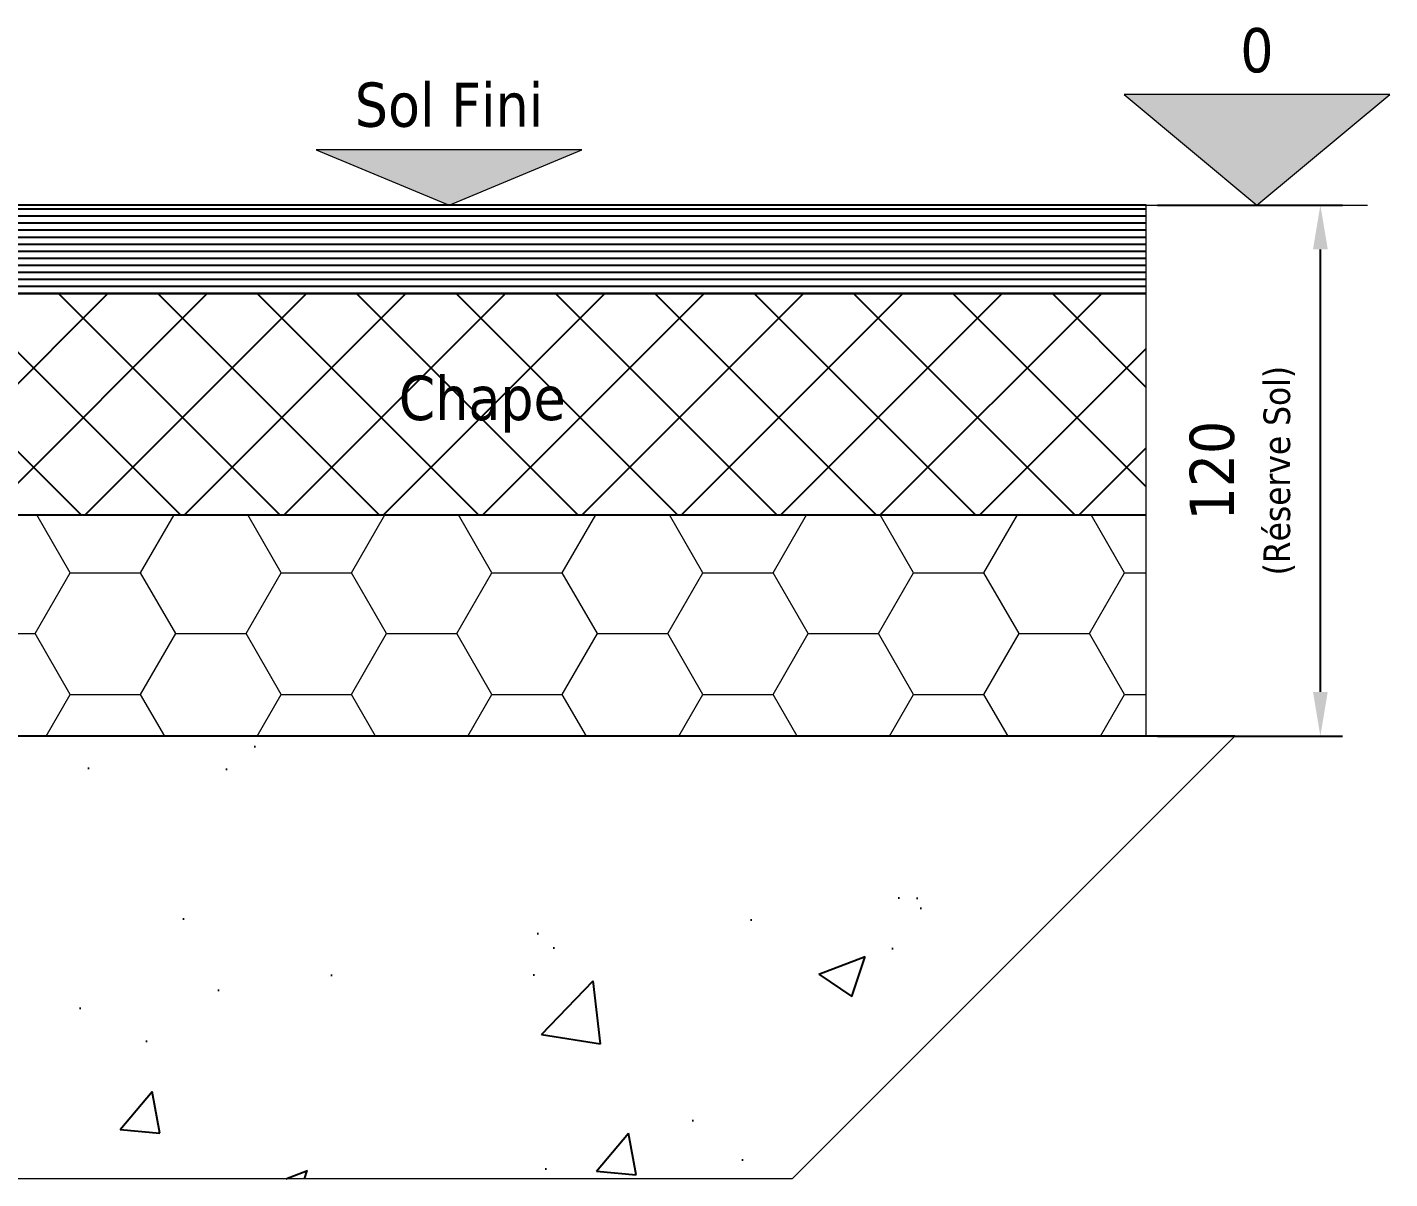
# Model space of a CAD drawing. Header units: millimetres. Extents: x -20000 to 230000, y -17405 to 24510.
# Drawn here: x 36647.2 to 36955, y -14126.3 to -13866.1 of the extents above; entities that cross this region are included whole.
import ezdxf
from ezdxf.enums import TextEntityAlignment as Align

# ---------------------------------------------------------------- set-up
doc = ezdxf.new("R2010")
doc.units = ezdxf.units.MM
doc.header["$PDMODE"] = 35
doc.header["$PDSIZE"] = 0.5
doc.layers.get('0').update_dxf_attribs({"lineweight": 13})
doc.layers.get('Defpoints').update_dxf_attribs({"true_color": 0xc2a584})
doc.layers.add('0 - Invisible', color=43, linetype='Continuous', lineweight=0, plot=False)
for name, color, linetype, lineweight in [('1 - BETON', 251, 'Continuous', 25), ('1 - Béton', 251, 'Continuous', 25), ('1 - Isolant', 132, 'Continuous', 13), ('Texte', 7, 'Continuous', 13)]:
    doc.layers.add(name, color=color, linetype=linetype, lineweight=lineweight)
doc.styles.add('Texte Poralu', font='tahomabd.ttf')
doc.dimstyles.new('30 - 1000', dxfattribs={"dimtxt": 10, "dimasz": 10, "dimexe": 5, "dimexo": 2.5, "dimgap": 5, "dimtad": 1, "dimdec": 1, "dimtxsty": 'Texte Poralu', "dimcen": 5, "dimazin": 0, "dimtfac": 1, "dimtdec": 1, "dimtmove": 0, "dimatfit": 3, "dimfxl": 1, "dimarcsym": 0})

# ---------------------------------------------------------------- blocks, each defined once
blk = doc.blocks.new('*U837')
at = {"layer": '1 - Béton'}
h = blk.add_hatch(dxfattribs=at)
h.set_pattern_fill('ANSI31', color=256, scale=0.5, angle=135)
h.set_pattern_definition([(180, (199.9999999999554, 19.99999999999773), (-3.33066907387547e-16, -1.5875), [])])
h.paths.add_polyline_path([(0, 100), (299.9999999999554, 99.99999999999545), (299.9999999999554, 119.9999999999955), (0, 120)])
h = blk.add_hatch(dxfattribs=at)
h.set_pattern_fill('ANSI37', color=256, scale=5)
h.set_pattern_definition([(45, (199.9999999999554, 9.999999999997726), (-11.22532015133644, 11.22532015133644), []), (135, (199.9999999999554, 9.999999999997726), (-11.22532015133644, -11.22532015133644), [])])
h.paths.add_polyline_path([(0, 50), (299.9999999999554, 49.99999999999545), (299.9999999999554, 99.99999999999545), (0, 100)])
h.paths.add_polyline_path([(125.9083277367138, 65.81766286097815), (173.9506380120663, 65.81766286097815), (173.9506380120663, 87.41940899932604), (125.9083277367138, 87.41940899932604)], flags=24)
at = {"layer": '1 - Isolant'}
h = blk.add_hatch(dxfattribs=at)
h.set_pattern_fill('HONEY', color=256, scale=5)
h.set_pattern_definition([(0, (199.9999999999554, 19.99999999999773), (23.8125, 13.748153225), [15.875, -31.75]), (120, (199.9999999999554, 19.99999999999773), (-23.81249994797095, 13.74815331511695), [15.87499999999995, -31.74999999999991]), (59.99999999999999, (199.9999999999554, 19.99999999999773), (5.202904551637744e-08, 27.49630654011694), [-31.75, 15.875])])
h.paths.add_polyline_path([(0, 0), (299.9999999999554, -6.821210263295947e-12), (299.9999999999554, 49.99999999999545), (0, 50)])
at = {"layer": '0 - Invisible'}
for points in [[(0, 100), (299.9999999999554, 99.99999999999545), (299.9999999999554, 119.9999999999955), (0, 120), (0, 100)], [(0, 50), (299.9999999999554, 49.99999999999545), (299.9999999999554, 99.99999999999545), (0, 100), (0, 50)], [(0, 0), (299.9999999999554, -6.821210263295947e-12), (299.9999999999554, 49.99999999999545), (0, 50), (0, 0)]]:
    blk.add_lwpolyline(points, dxfattribs=at)
at = {"layer": '1 - Béton'}
for points in [[(299.9999999999554, 119.9999999999955), (0, 120), (0, 100), (299.9999999999554, 99.99999999999545)], [(299.9999999999554, 99.99999999999545), (0, 100), (0, 50), (299.9999999999554, 49.99999999999545)]]:
    blk.add_lwpolyline(points, dxfattribs=at)
at = {"layer": '1 - Isolant'}
blk.add_lwpolyline([(299.9999999999554, 49.99999999999545), (0, 50), (0, 0), (299.9999999999554, -6.821210263295947e-12)], dxfattribs=at)
at = {"insert": (149.9999999999777, 74.99999999999763), "char_height": 10, "attachment_point": 5, "style": 'Texte Poralu'}
blk.add_mtext_dynamic_manual_height_columns('Chape', width=39.78362779687997, gutter_width=50, heights=[0], dxfattribs=at)
blk = doc.blocks.new('*U199')
blk.add_hatch(color=256).paths.add_polyline_path([(25, 0), (55, 25), (-5, 25)])
blk.add_line((0, 0), (50, 0))
blk.add_lwpolyline([(25, 0), (55, 25), (-5, 25), (25, 0)])
at = {"style": 'Texte Poralu'}
blk.add_attdef('HAUTEUR', text='', height=10, dxfattribs=at).set_placement((25, 34.99999999999997), align=Align.MIDDLE_CENTER)
blk = doc.blocks.new('*U200')
blk.add_hatch(color=256).paths.add_polyline_path([(0, 0), (29.99999999999999, 12.5), (-30.00000000000001, 12.5)])
blk.add_lwpolyline([(0, 0), (29.99999999999999, 12.5), (-30.00000000000001, 12.5), (0, 0)])
at = {"layer": 'Texte', "insert": (-7.105427357601002e-15, 17.5), "char_height": 10, "attachment_point": 8, "style": 'Texte Poralu'}
blk.add_mtext('Sol Fini', dxfattribs=at)
blk = doc.blocks.new('*D1017')
at = {"color": 0, "lineweight": -2, "transparency": 16777216}
for p, q in [((36902.5000245568, -13906.26779066066), (36944.32851743247, -13906.26779066066)), ((36939.32851743247, -14016.26779066064), (36939.32851743247, -13916.26779066066)), ((36902.5000245568, -14026.26779066064), (36944.32851743247, -14026.26779066064))]:
    blk.add_line(p, q, dxfattribs=at)
at = {"color": 0, "transparency": 16777216}
for points in [[(36937.66185076581, -13916.26779066066), (36940.99518409913, -13916.26779066066), (36939.32851743247, -13906.26779066066)], [(36937.66185076581, -14016.26779066064), (36940.99518409913, -14016.26779066064), (36939.32851743247, -14026.26779066064)]]:
    blk.add_solid(points, dxfattribs=at)
at = {"layer": 'Defpoints', "color": 0, "transparency": 16777216}
for p in [(36900.0000245568, -13906.26779066066), (36939.32851743247, -13906.26779066066), (36900.0000245568, -14026.26779066064)]:
    blk.add_point(p, dxfattribs=at)
at = {"color": 0, "transparency": 16777216, "insert": (36921.68759511324, -13966.26779066064), "char_height": 10, "attachment_point": 5, "rotation": 90, "style": 'Texte Poralu'}
blk.add_mtext('120 \\P{\\H0.6x;(Réserve Sol)}', dxfattribs=at)
blk = doc.blocks.new('*U614')
at = {"layer": '0 - Invisible'}
for p in [(0, 0), (1.782078862990602, -17.82078862990238)]:
    blk.add_point(p, dxfattribs=at)
at = {"layer": 'Texte', "insert": (1.284560267886263, -12.84560267885354), "char_height": 10, "attachment_point": 8, "rotation": 5.710593137499643, "style": 'Texte Poralu'}
blk.add_mtext('Pente 10%', dxfattribs=at)
at = {"layer": 'Texte'}
blk.add_leader([(-38.26816804295959, -19.31334441521903), (41.33480717384009, -11.3530468935387)], dimstyle='30 - 1000', override={"dimgap": 2, "dimtad": 0}, dxfattribs=at)
blk = doc.blocks.new('*U1022')
at = {"layer": '1 - BETON'}
h = blk.add_hatch(dxfattribs=at)
h.set_pattern_fill('CONCRETE', color=256, scale=15, style=0, pattern_type=2)
h.set_pattern_definition([(49.99999999999999, (30.0000000002907, 302.0000000000175), (107.589027390113, -9.412820247389266), [11.25, -123.75]), (355, (30.0000000002907, 302.0000000000175), (-20.81270004195, 112.8288200550018), [9, -99]), (100.4514, (38.96575200029071, 301.2155990000174), (86.77640725710323, 103.415931309143), [9.5610285, -105.1713168]), (46.18420000000002, (30.0000000002907, 332.0000000000175), (160.0861572938467, -24.82785214935271), [16.87499999999956, -185.6249999999965]), (96.6356, (43.34051175029072, 329.9310039500174), (140.1994058323055, 146.1176806350663), [14.3415432, -157.75695]), (351.1842, (30.0000000002907, 332.0000000000175), (140.1992917700441, 146.1177901387987), [13.5, -148.5]), (21, (45.0000000002907, 324.5000000000175), (89.53605781776925, -60.39283359980082), [11.25, -123.75]), (326.0000000000001, (45.0000000002907, 324.5000000000175), (36.49729978823726, 108.772506757028), [9, -99]), (71.4514, (52.46133495029073, 319.4672591000174), (126.0333942872235, 48.37957450649286), [9.5610285, -105.1713168]), (37.50000000000001, (30.0000000002907, 302.0000000000175), (1.8239782975936, 49.93407807469672), [0, -97.8, 0, -100.5, 0, -99.375]), (7.499999999999999, (30.0000000002907, 302.0000000000175), (39.46043061632229, 59.16175678235403), [0, -57.3, 0, -95.55, 0, -37.875]), (327.5, (-3.449999999709291, 302.0000000000175), (80.07336542586135, -3.383230760156963), [0, -37.5, 0, -117, 0, -155.25]), (317.5, (-18.44999999970929, 302.0000000000175), (87.47792540135794, 15.01574734984766), [0, -48.75, 0, -77.69999999999999, 0, -110.25])])
h.paths.add_polyline_path([(-158.1519566090762, -66.97670254201746), (-168.2681680428777, -66.31334441521085), (-158.4836356724795, -63.65991190798417)], flags=8)
edge = h.paths.add_edge_path(flags=0)
edge.add_line((-158.3177961407779, -65.31830722500082), (-88.66519282607806, -58.35304689353052))
h.paths.add_polyline_path([(-169.6117021402041, -69.09346763251796), (-87.09846032611519, -60.84214345110906), (-89.2479144042283, -39.34760266997789), (-171.7611562183172, -47.59892685138678)], flags=24)
h.paths.add_polyline_path([(400.0000000001291, -120), (300.0000000001328, -219.9999999999964), (-300.0000000000027, -220.0000000000039), (-400.0000000000001, -119.9999999999987), (-199.9999999998364, -119.9999999999987), (-199.9999999998363, -53.99999999998363), (-60, -40), (-60, 0), (0, 0), (0, -120)])
at = {"layer": '0 - Invisible'}
blk.add_lwpolyline([(400.0000000001291, -120), (300.0000000001328, -219.9999999999964), (-300.0000000000027, -220.0000000000039), (-400.0000000000001, -119.9999999999987)], dxfattribs=at)
at = {"layer": '1 - BETON'}
blk.add_lwpolyline([(400.0000000001291, -120), (0, -120), (0, 0), (-60, 0), (-60, -40), (-199.9999999998363, -53.99999999998363), (-199.9999999998364, -119.9999999999987), (-400.0000000000001, -119.9999999999987)], dxfattribs=at)
blk.add_blockref('*U614', (-129.9999999999181, -46.99999999999181))

msp = doc.modelspace()

# ---------------------------------------------------------------- block references
for name, p in [('*U1022', (36520.00002455667, -13906.26779066064)), ('*U837', (36600.00002455684, -14026.26779066064))]:
    msp.add_blockref(name, p)
at = {"layer": 'Texte'}
msp.add_blockref('*U199', (36900.0000245568, -13906.26779066066), dxfattribs=at).add_auto_attribs({'HAUTEUR': '0'})
msp.add_blockref('*U200', (36742.50002455682, -13906.26779066064), dxfattribs=at)

# ---------------------------------------------------------------- dimensions: what is measured, and where the dimension line sits
dim = msp.add_linear_dim(base=(36939.32851743247, -13906.26779066066), p1=(36900.0000245568, -14026.26779066064), p2=(36900.0000245568, -13906.26779066066), angle=90, text='<> \\P{\\H0.6x;(Réserve Sol)}', dimstyle='30 - 1000')
dim.commit()
dim.dimension.update_dxf_attribs({"geometry": '*D1017', "text_midpoint": (36921.68759511324, -13966.26779066064)})

doc.saveas('drawing.dxf')
